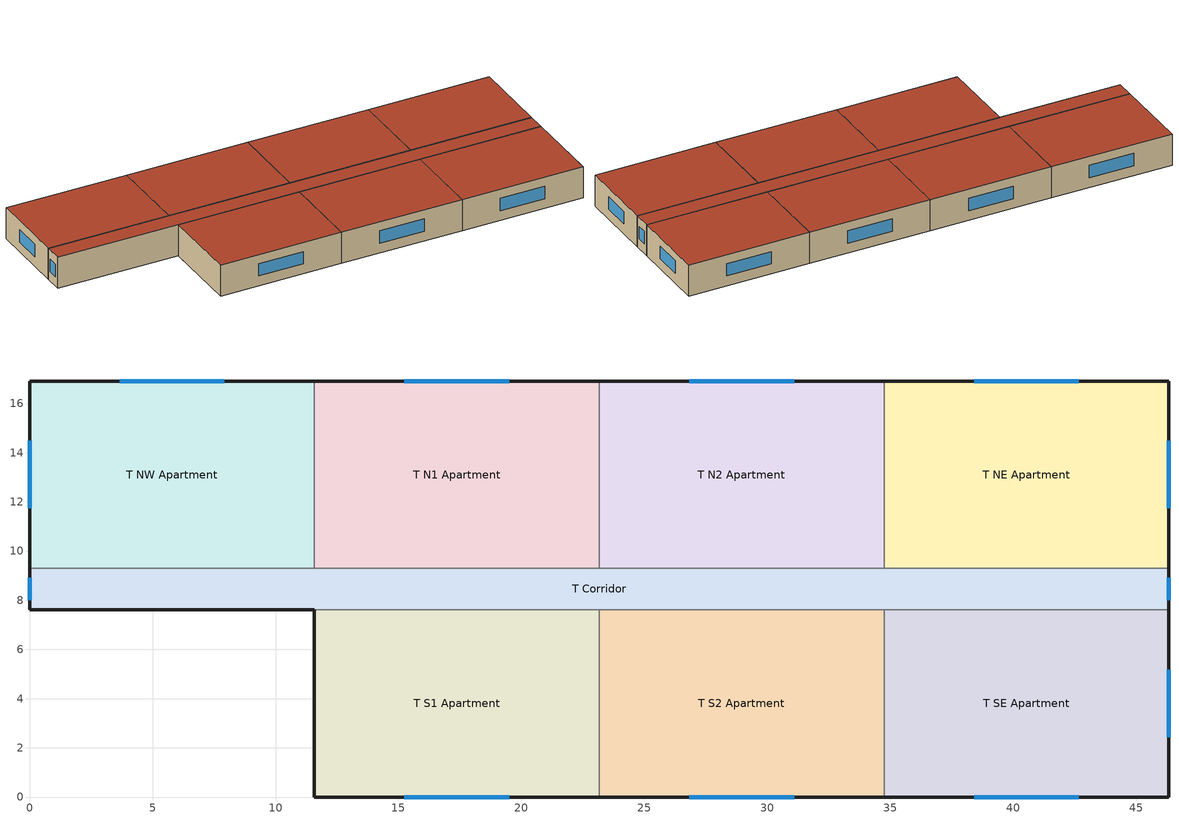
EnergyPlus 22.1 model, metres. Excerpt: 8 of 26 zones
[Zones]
T Corridor
 floor adiabatic (INT-FLOOR-TOPSIDE): 46.33,9.3 46.33,7.62 0,7.62 0,9.3 z9.14
 wall outside (UWG_Basel_Wall): 46.33,7.62 46.33,9.3 / 0,9.3 0,7.62 z9.14:12.19
 wall outside (int-walls): 0,7.62 11.58,7.62 z9.14:12.19
 wall to T NE Apartment (int-walls): 46.33,9.3 34.75,9.3 z9.14:12.19
 wall to T NW Apartment (int-walls): 11.58,9.3 0,9.3 z9.14:12.19
 wall to T N1 Apartment (int-walls): 23.16,9.3 11.58,9.3 z9.14:12.19
 wall to T N2 Apartment (int-walls): 34.75,9.3 23.16,9.3 z9.14:12.19
 wall to T S1 Apartment (int-walls): 11.58,7.62 23.16,7.62 z9.14:12.19
 wall to T S2 Apartment (int-walls): 23.16,7.62 34.75,7.62 z9.14:12.19
 wall to T SE Apartment (int-walls): 34.75,7.62 46.33,7.62 z9.14:12.19
 window (Window Res Operable): 46.33,8 46.33,8.91 / 0,8.91 0,8 z10.1:11.32
 roof outside (UWG_Basel_Roof): 46.33,7.62 46.33,9.3 0,9.3 0,7.62 z12.19
T N1 Apartment
 floor adiabatic (INT-FLOOR-TOPSIDE): 23.16,16.92 23.16,9.3 11.58,9.3 11.58,16.92 z9.14
 wall outside (UWG_Basel_Wall): 23.16,16.92 11.58,16.92 z9.14:12.19
 wall to T N2 Apartment (int-walls): 23.16,9.3 23.16,16.92 z9.14:12.19
 wall to T NW Apartment (int-walls): 11.58,16.92 11.58,9.3 z9.14:12.19
 window (Window Res Operable): 19.51,16.92 15.24,16.92 z10.1:11.32
 roof outside (UWG_Basel_Roof): 23.16,9.3 23.16,16.92 11.58,16.92 11.58,9.3 z12.19
T N2 Apartment
 floor adiabatic (INT-FLOOR-TOPSIDE): 34.75,16.92 34.75,9.3 23.16,9.3 23.16,16.92 z9.14
 wall outside (UWG_Basel_Wall): 34.75,16.92 23.16,16.92 z9.14:12.19
 wall to T NE Apartment (int-walls): 34.75,9.3 34.75,16.92 z9.14:12.19
 window (Window Res Operable): 31.09,16.92 26.82,16.92 z10.1:11.32
 roof outside (UWG_Basel_Roof): 34.75,9.3 34.75,16.92 23.16,16.92 23.16,9.3 z12.19
T NE Apartment
 floor adiabatic (INT-FLOOR-TOPSIDE): 46.33,16.92 46.33,9.3 34.75,9.3 34.75,16.92 z9.14
 wall outside (UWG_Basel_Wall): 46.33,9.3 46.33,16.92 34.75,16.92 z9.14:12.19
 window (Window Res Operable): 46.33,11.73 46.33,14.48 / 42.67,16.92 38.4,16.92 z10.1:11.32
 roof outside (UWG_Basel_Roof): 46.33,9.3 46.33,16.92 34.75,16.92 34.75,9.3 z12.19
T NW Apartment
 floor adiabatic (INT-FLOOR-TOPSIDE): 11.58,16.92 11.58,9.3 0,9.3 0,16.92 z9.14
 wall outside (UWG_Basel_Wall): 11.58,16.92 0,16.92 0,9.3 z9.14:12.19
 window (Window Res Operable): 7.92,16.92 3.66,16.92 / 0,14.48 0,11.73 z10.1:11.32
 roof outside (UWG_Basel_Roof): 11.58,9.3 11.58,16.92 0,16.92 0,9.3 z12.19
T S1 Apartment
 floor adiabatic (INT-FLOOR-TOPSIDE): 23.16,7.62 23.16,0 11.58,0 11.58,7.62 z9.14
 wall outside (UWG_Basel_Wall): 11.58,0 23.16,0 z9.14:12.19
 wall outside (int-walls): 11.58,7.62 11.58,0 z9.14:12.19
 wall to T S2 Apartment (int-walls): 23.16,0 23.16,7.62 z9.14:12.19
 window (Window Res Operable): 15.24,0 19.51,0 z10.1:11.32
 roof outside (UWG_Basel_Roof): 23.16,0 23.16,7.62 11.58,7.62 11.58,0 z12.19
T S2 Apartment
 floor adiabatic (INT-FLOOR-TOPSIDE): 34.75,7.62 34.75,0 23.16,0 23.16,7.62 z9.14
 wall outside (UWG_Basel_Wall): 23.16,0 34.75,0 z9.14:12.19
 wall to T SE Apartment (int-walls): 34.75,0 34.75,7.62 z9.14:12.19
 window (Window Res Operable): 26.82,0 31.09,0 z10.1:11.32
 roof outside (UWG_Basel_Roof): 34.75,0 34.75,7.62 23.16,7.62 23.16,0 z12.19
T SE Apartment
 floor adiabatic (INT-FLOOR-TOPSIDE): 46.33,7.62 46.33,0 34.75,0 34.75,7.62 z9.14
 wall outside (UWG_Basel_Wall): 34.75,0 46.33,0 46.33,7.62 z9.14:12.19
 window (Window Res Operable): 46.33,2.44 46.33,5.18 / 38.4,0 42.67,0 z10.1:11.32
 roof outside (UWG_Basel_Roof): 46.33,0 46.33,7.62 34.75,7.62 34.75,0 z12.19
[Building]
Ref Bldg Midrise Apartment Post1980_v1.3_5.0: North Axis {deg}=-20; Terrain=City; Loads Convergence Tolerance Value {W}=0.04; Temperature Convergence Tolerance Value {deltaC}=0.2; Solar Distribution=FullInteriorAndExterior; Maximum Number of Warmup Days=25; Minimum Number of Warmup Days=6
[Site:Location]
USA WA-SEATTLE: Latitude {deg}=47.45; Longitude {deg}=-122.3; Time Zone {hr}=-8; Elevation {m}=122
[SizingPeriod:DesignDay] Day of Month=21; Dry-Bulb Temperature Range Modifier Type=DefaultMultipliers; Humidity Condition Type=Wetbulb; Barometric Pressure {Pa}=99868; Rain Indicator=No; Snow Indicator=No; Daylight Saving Time Indicator=No; Solar Model Indicator=ASHRAEClearSky; Begin Environment Reset Mode=FullResetAtBeginEnvironment
Name | Month | Day Type | Maximum Dry-Bulb Temperature {C} | Daily Dry-Bulb Temperature Range {deltaC} | Wetbulb or DewPoint at Maximum Dry-Bulb {C} | Wind Speed {m/s} | Wind Direction {deg} | Sky Clearness
SEATTLE Ann Clg .4% Condns WB=>MDB | 8 | SummerDesignDay | 28 | 10.1 | 19.2 | 4.3 | 0 | 1
SEATTLE Ann Htg 99.6% Condns DB | 12 | WinterDesignDay | -4.5 | 0 | -4.5 | 4.2 | 20 | 0
[Material]
Name | Roughness | Thickness {m} | Conductivity {W/m-K} | Density {kg/m3} | Specific Heat {J/kg-K} | Thermal Absorptance | Solar Absorptance | Visible Absorptance
1/2IN Gypsum | Smooth | 0.0127 | 0.16 | 784.9 | 830 | 0.9 | 0.92 | 0.92
CONCRETE 20mm | Rough | 0.2032 | 0.93 | 2240 | 670 | 0.95 | 0.85 | 0.85
I01 30mm insulation board | MediumRough | 0.03 | 0.03 | 43 | 1210 | 0.9 | 0.7 | 0.7
MAT-CC05 4 HW CONCRETE | Rough | 0.1016 | 1.311 | 2240 | 836.8 | 0.9 | 0.7 | 0.7
Std Wood 6inch | MediumSmooth | 0.15 | 0.12 | 540 | 1210 | 0.9 | 0.7 | 0.7
Tile 60mm | VeryRough | 0.06 | 1.15 | 1920 | 833 | 0.95 | 0.85 | 0.85
[Material:NoMass]
CP02 CARPET PAD: Roughness=VeryRough; Thermal Resistance {m2-K/W}=0.2165; Thermal Absorptance=0.9; Solar Absorptance=0.7; Visible Absorptance=0.8
[WindowMaterial:SimpleGlazingSystem]
Res Operable Assembly Window: U-Factor {W/m2-K}=4.08816; Solar Heat Gain Coefficient=0.39
[Construction]
INT-FLOOR-TOPSIDE: MAT-CC05 4 HW CONCRETE, CP02 CARPET PAD
int-walls: 1/2IN Gypsum, 1/2IN Gypsum
InteriorFurnishings: Std Wood 6inch
UWG_Basel_Roof: Tile 60mm, CONCRETE 20mm, I01 30mm insulation board
UWG_Basel_Wall: CONCRETE 20mm, I01 30mm insulation board
Window Res Operable: Res Operable Assembly Window
[Zone] Multiplier=1; Part of Total Floor Area=Yes
T Corridor; T N1 Apartment; T N2 Apartment; T NE Apartment; T NW Apartment; T S1 Apartment; T S2 Apartment; T SE Apartment
[InternalMass] Construction=InteriorFurnishings
Name | Zone or ZoneList | Surface Area {m2}
T Corridor Internal Mass | T Corridor | 155.3169
T N1 Apartment Internal Mass | T N1 Apartment | 176.4974
T N2 Apartment Internal Mass | T N2 Apartment | 176.4974
T NE Apartment Internal Mass | T NE Apartment | 176.4974
T NW Apartment Internal Mass | T NW Apartment | 176.4974
T S1 Apartment Internal Mass | T S1 Apartment | 176.4974
T S2 Apartment Internal Mass | T S2 Apartment | 176.4974
T SE Apartment Internal Mass | T SE Apartment | 176.4974
[Lights] Design Level Calculation Method=Watts/Area; Return Air Fraction=0; Fraction Radiant=0.7; Fraction Visible=0.2; Fraction Replaceable=1; Return Air Fraction Calculated from Plenum Temperature=No
Name | Zone or ZoneList or Space or SpaceList | Schedule | Watts per Zone Floor Area {W/m2}
T Corridor_Lights | T Corridor | COR_LIGHT_SCH | 9.9
T N1 Apartment_Lights | T N1 Apartment | APT_LIGHT_SCH | 3.88
T N2 Apartment_Lights | T N2 Apartment | APT_LIGHT_SCH | 3.88
T NE Apartment_Lights | T NE Apartment | APT_LIGHT_SCH | 3.88
T NW Apartment_Lights | T NW Apartment | APT_LIGHT_SCH | 3.88
T S1 Apartment_Lights | T S1 Apartment | APT_LIGHT_SCH | 3.88
T S2 Apartment_Lights | T S2 Apartment | APT_LIGHT_SCH | 3.88
T SE Apartment_Lights | T SE Apartment | APT_LIGHT_SCH | 3.88
[ElectricEquipment] Schedule=APT_EQP_SCH; Design Level Calculation Method=Watts/Area; Watts per Zone Floor Area {W/m2}=5.38; Fraction Latent=0; Fraction Radiant=0.5; Fraction Lost=0
Name | Zone or ZoneList or Space or SpaceList
T N1 Apartment_PlugMisc_Equip | T N1 Apartment
T N2 Apartment_PlugMisc_Equip | T N2 Apartment
T NE Apartment_PlugMisc_Equip | T NE Apartment
T NW Apartment_PlugMisc_Equip | T NW Apartment
T S1 Apartment_PlugMisc_Equip | T S1 Apartment
T S2 Apartment_PlugMisc_Equip | T S2 Apartment
T SE Apartment_PlugMisc_Equip | T SE Apartment
[ZoneInfiltration:DesignFlowRate] Schedule=INFIL_SCH; Design Flow Rate Calculation Method=AirChanges/Hour; Air Changes per Hour {1/hr}=0.5; Constant Term Coefficient=1; Temperature Term Coefficient=0; Velocity Term Coefficient=0; Velocity Squared Term Coefficient=0
Name | Zone or ZoneList
T Corridor_Infiltration | T Corridor
T N1 Apartment_Infiltration | T N1 Apartment
T N2 Apartment_Infiltration | T N2 Apartment
T NE Apartment_Infiltration | T NE Apartment
T NW Apartment_Infiltration | T NW Apartment
T S1 Apartment_Infiltration | T S1 Apartment
T S2 Apartment_Infiltration | T S2 Apartment
T SE Apartment_Infiltration | T SE Apartment
[People] Number of People Schedule=APT_OCC_SCH; Number of People Calculation Method=People; Number of People=2.5; Fraction Radiant=0.3; Activity Level Schedule=ACTIVITY_SCH; Enable ASHRAE 55 Comfort Warnings=No; Mean Radiant Temperature Calculation Type=ZoneAveraged; Work Efficiency Schedule=WORK_EFF_SCH; Clothing Insulation Schedule=CLOTHING_SCH; Air Velocity Schedule=AIR_VELO_SCH; Thermal Comfort Model Type 1=FANGER
Name | Zone or ZoneList or Space or SpaceList
T N1 Apartment People | T N1 Apartment
T N2 Apartment People | T N2 Apartment
T NE Apartment People | T NE Apartment
T NW Apartment People | T NW Apartment
T S1 Apartment People | T S1 Apartment
T S2 Apartment People | T S2 Apartment
T SE Apartment People | T SE Apartment
[Exterior:Lights]
Exterior Facade Lighting: Schedule=ALWAYS_ON; Design Level {W}=6436; Control Option=AstronomicalClock
[AirTerminal:SingleDuct:ConstantVolume:NoReheat] Availability Schedule=ALWAYS_ON; Maximum Air Flow Rate {m3/s}=AutoSize
G N1 Apartment Direct Air; G N2 Apartment Direct Air; G NE Apartment Direct Air; G NW Apartment Direct Air; G S1 Apartment Direct Air; G S2 Apartment Direct Air; G SW Apartment Direct Air; M N1 Apartment Direct Air; M N2 Apartment Direct Air; M NE Apartment Direct Air; M NW Apartment Direct Air; M S1 Apartment Direct Air; M S2 Apartment Direct Air; M SE Apartment Direct Air; M SW Apartment Direct Air; Office Direct Air; T N1 Apartment Direct Air; T N2 Apartment Direct Air; T NE Apartment Direct Air; T NW Apartment Direct Air; T S1 Apartment Direct Air; T S2 Apartment Direct Air; T SE Apartment Direct Air; T SW Apartment Direct Air
[Schedule:Compact]
COR_LIGHT_SCH; ALWAYS_ON; INFIL_SCH: Through: 12/31, For: AllDays, Until: 24:00, 1
APT_OCC_SCH: Through: 12/31, For: AllDays, Until: 7:00, 1, Until: 8:00, 0.85, Until: 9:00, 0.39, Until: 16:00, 0.25, Until: 17:00, 0.3, Until: 18:00, 0.52, Until: 21:00, 0.87, Until: 24:00, 1
ACTIVITY_SCH: Through: 12/31, For: AllDays, Until: 24:00, 120
WORK_EFF_SCH: Through: 12/31, For: AllDays, Until: 24:00, 0
CLOTHING_SCH: Through: 04/30, For: AllDays, Until: 24:00, 1, Through: 09/30, For: AllDays, Until: 24:00, 0.5, Through: 12/31, For: AllDays, Until: 24:00, 1
AIR_VELO_SCH: Through: 12/31, For: AllDays, Until: 24:00, 0.2
APT_LIGHT_SCH: Through: 12/31, For: AllDays, Until: 04:00, 0.067, Until: 05:00, 0.187, Until: 06:00, 0.394, Until: 07:00, 0.44, Until: 08:00, 0.393, Until: 09:00, 0.172, Until: 15:00, 0.119, Until: 16:00, 0.206, Until: 17:00, 0.439, Until: 18:00, 0.616, Until: 19:00, 0.829, Until: 20:00, 0.986, Until: 21:00, 1, Until: 22:00, 0.692, Until: 23:00, 0.384, Until: 24:00, 0.16
APT_EQP_SCH: Through: 12/31, For: AllDays, Until: 1:00, 0.45, Until: 2:00, 0.41, Until: 3:00, 0.39, Until: 5:00, 0.38, Until: 6:00, 0.43, Until: 7:00, 0.54, Until: 8:00, 0.65, Until: 9:00, 0.66, Until: 10:00, 0.67, Until: 11:00, 0.69, Until: 12:00, 0.7, Until: 13:00, 0.69, Until: 14:00, 0.66, Until: 15:00, 0.65, Until: 16:00, 0.68, Until: 17:00, 0.8, Until: 19:00, 1, Until: 20:00, 0.93, Until: 21:00, 0.89, Until: 22:00, 0.85, Until: 23:00, 0.71, Until: 24:00, 0.58
